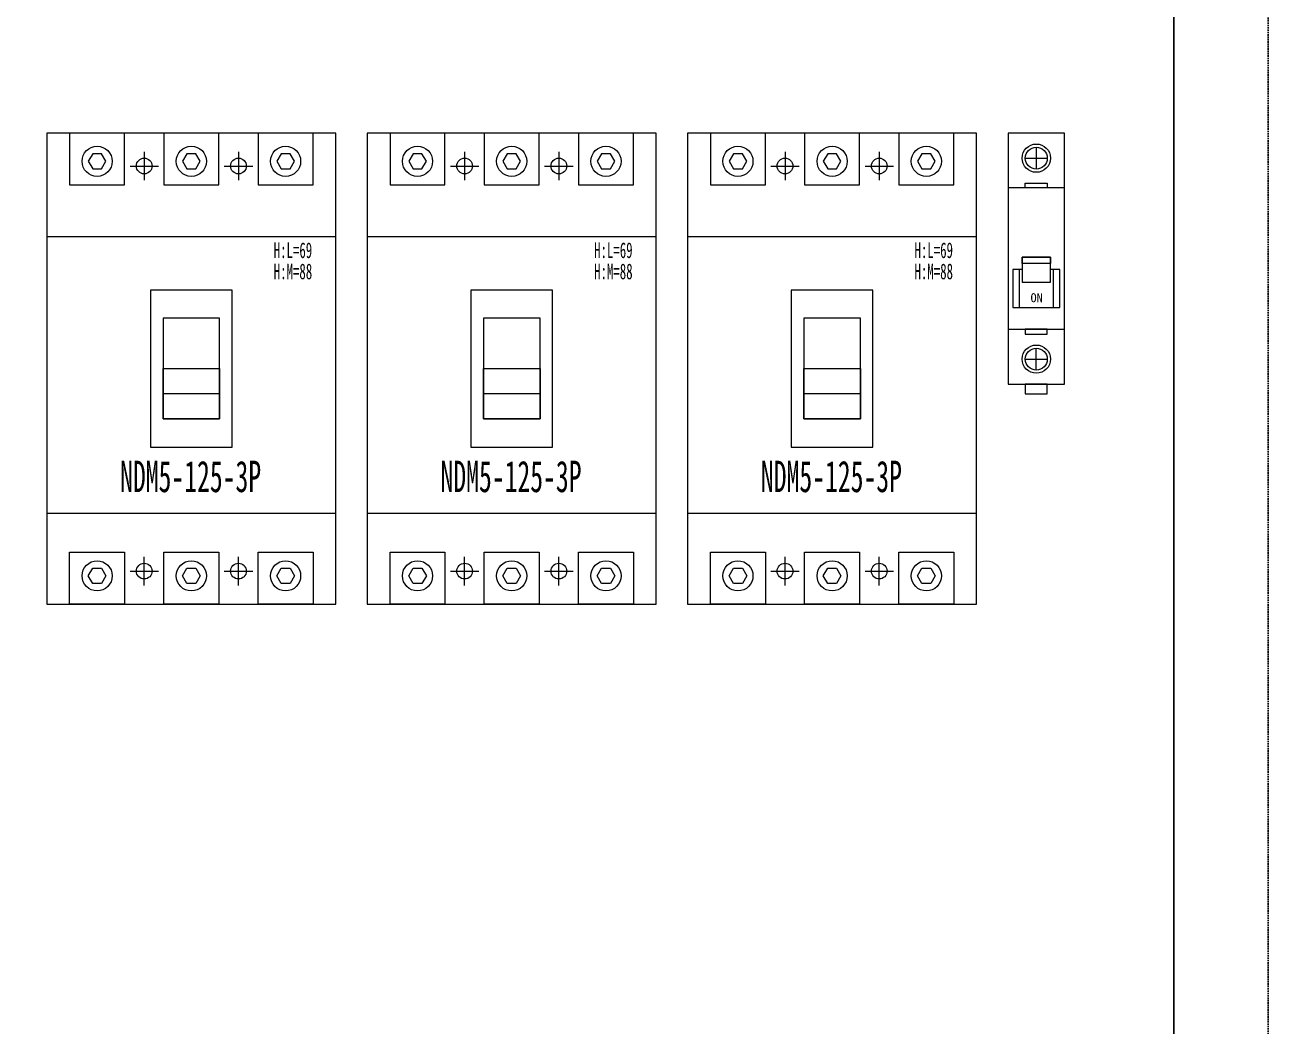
# Model space of a CAD drawing. Extents: x 337058 to 337758, y 303860 to 305060.
# Drawn here: x 337361.9 to 337757.7, y 304283.8 to 304602.7 of the extents above; entities that cross this region are included whole.
import ezdxf

# ---------------------------------------------------------------- set-up
doc = ezdxf.new("R2010")
doc.units = 0
doc.header["$MEASUREMENT"] = 0
doc.linetypes.add('DASHED', pattern=[0.75, 0.5, -0.25])
doc.layers.add('布置图', color=30, linetype='Continuous')
doc.layers.add('细线', color=7, linetype='Continuous', lineweight=0)
doc.styles.add('宋', font='', dxfattribs={"width": 0.7})
doc.styles.add('正常', font='')
doc.styles.get('宋').set_extended_font_data('SimSun')
doc.styles.get('正常').set_extended_font_data('FangSong_GB2312')

# ---------------------------------------------------------------- blocks, each defined once
blk = doc.blocks.new('Manufacturer光辉PartName塑壳断路器Series125ShellFrameLimitingCurrentRemarkPartTypeMinCurrent1MaxCurrent125Poles3PMinPower0MaxPower0LibType2DelFlgfalseUpdateDate')
at = {"layer": '细线'}
for p, q in [((-15, 69.03), (-15, 59.97)), ((15, 69.03), (15, 59.97)), ((-19.53, 64.5), (-10.47, 64.5)), ((10.47, 64.5), (19.53, 64.5)), ((-15, -69.03), (-15, -59.97)), ((15, -69.03), (15, -59.97)), ((-19.53, -64.5), (-10.47, -64.5)), ((10.47, -64.5), (19.53, -64.5))]:
    blk.add_line(p, q, dxfattribs=at)
for points in [[(-46, -75), (46, -75), (46, 75), (-46, 75)], [(-38.75, 58.5), (-21.25, 58.5), (-21.25, 75), (-38.75, 75)], [(-8.75, 58.5), (8.75, 58.5), (8.75, 75), (-8.75, 75)], [(21.25, 58.5), (38.75, 58.5), (38.75, 75), (21.25, 75)], [(-46, -46), (46, -46), (46, 42), (-46, 42)], [(-13, -25), (13, -25), (13, 25), (-13, 25)], [(-9, -16), (9, -16), (9, 16), (-9, 16)], [(-9, 0), (9, 0), (9, -16), (-9, -16)], [(-9, 0), (9, 0), (9, -8), (-9, -8)], [(-38.75, -58.5), (-21.25, -58.5), (-21.25, -75), (-38.75, -75)], [(-8.75, -58.5), (8.75, -58.5), (8.75, -75), (-8.75, -75)], [(21.25, -58.5), (38.75, -58.5), (38.75, -75), (21.25, -75)]]:
    blk.add_lwpolyline(points, close=True, dxfattribs=at)
at = {"layer": '细线', "color": 7}
for points in [[(-27.19, 66), (-28.59, 68.43), (-31.41, 68.43), (-32.81, 66), (-31.41, 63.57), (-28.59, 63.57)], [(2.81, 66), (1.41, 68.43), (-1.41, 68.43), (-2.81, 66), (-1.41, 63.57), (1.41, 63.57)], [(32.81, 66), (31.41, 68.43), (28.59, 68.43), (27.19, 66), (28.59, 63.57), (31.41, 63.57)], [(-27.19, -66), (-28.59, -68.43), (-31.41, -68.43), (-32.81, -66), (-31.41, -63.57), (-28.59, -63.57)], [(2.81, -66), (1.41, -68.43), (-1.41, -68.43), (-2.81, -66), (-1.41, -63.57), (1.41, -63.57)], [(32.81, -66), (31.41, -68.43), (28.59, -68.43), (27.19, -66), (28.59, -63.57), (31.41, -63.57)]]:
    blk.add_lwpolyline(points, close=True, dxfattribs=at)
for centre in [(-30, 66), (0, 66), (30, 66), (-30, -66), (0, -66), (30, -66)]:
    blk.add_circle(centre, 4.8, dxfattribs=at)
at = {"layer": '细线'}
for centre in [(-15, 64.5), (15, 64.5), (-15, -64.5), (15, -64.5)]:
    blk.add_circle(centre, 2.5, dxfattribs=at)
at = {"layer": '细线', "color": 7, "attachment_point": 1, "style": '宋'}
for s, insert, char_height, width in [('\\pxql;{\\fFangSong_GB2312|b0|i0|c134|p49;\\W0.6;H:L=69}', (26.23, 40.19), 5, 16.7991), ('\\pxql;{\\fFangSong_GB2312|b0|i0|c134|p49;\\W0.6;H:M=88}', (26.23, 33.45), 5, 16.7991), ('\\pxql;{\\fFangSong_GB2312|b0|i0|c134|p49;\\W0.6;NDM5-125-3P}', (-22.68, -29.34), 10, 49.2649)]:
    blk.add_mtext(s, dxfattribs=dict(at, insert=insert, char_height=char_height, width=width))
blk = doc.blocks.new('Manufacturer光辉PartName微型断路器Series1PShellFrameLimitingCurrentRemarkPartTypeMinCurrent1MaxCurrent63Poles3PMinPower0MaxPower0LibType2DelFlgfalseUpdateDate')
at = {"layer": '细线'}
for p, q in [((0, 37), (0, 30)), ((-3.5, 33.5), (3.5, 33.5)), ((0, -34), (0, -27)), ((-3.5, -30.5), (3.5, -30.5))]:
    blk.add_line(p, q, dxfattribs=at)
for points in [[(-9, -38.5), (9, -38.5), (9, 41.5), (-9, 41.5)], [(-9, -21), (9, -21), (9, 24), (-9, 24)], [(-3.5, 25.5), (3.5, 25.5), (3.5, 24), (-3.5, 24)], [(-4.5, -6), (4.5, -6), (4.5, 2), (-4.5, 2)], [(-4.5, 2), (4.5, 2), (4.5, 0), (-4.5, 0)], [(-3.5, -22.5), (3.5, -22.5), (3.5, -21), (-3.5, -21)], [(-3.5, -41.5), (3.5, -41.5), (3.5, -38.5), (-3.5, -38.5)]]:
    blk.add_lwpolyline(points, close=True, dxfattribs=at)
for points in [[(-4.5, -2), (-7.5, -2), (-7.5, -14), (7.5, -14), (7.5, -2), (4.5, -2)], [(-4.5, -2), (-5.5, -2), (-5.5, -14), (5.5, -14), (5.5, -2), (4.5, -2)]]:
    blk.add_lwpolyline(points, dxfattribs=at)
for centre, radius in [((0, 33.5), 4.5), ((0, 33.5), 3.5), ((0, -30.5), 4.5), ((0, -30.5), 3.5)]:
    blk.add_circle(centre, radius, dxfattribs=at)
at = {"layer": '细线', "color": 2, "lineweight": 15, "style": '正常'}
blk.add_text('ON', height=2.851, dxfattribs=at).set_placement((-1.83, -12.36))

msp = doc.modelspace()

# ---------------------------------------------------------------- linework, layer by layer
at = {"color": 2, "elevation": 0}
msp.add_lwpolyline([(337087.66, 305010.23), (337727.66, 305010.23), (337727.66, 303910.23), (337087.66, 303910.23)], close=True, dxfattribs=at)
at = {"layer": '布置图', "linetype": 'DASHED', "elevation": 0}
msp.add_lwpolyline([(337057.66, 305060.23), (337757.66, 305060.23), (337757.66, 303860.23), (337057.66, 303860.23)], close=True, dxfattribs=at)

# ---------------------------------------------------------------- block references
for name, p in [('Manufacturer光辉PartName塑壳断路器Series125ShellFrameLimitingCurrentRemarkPartTypeMinCurrent1MaxCurrent125Poles3PMinPower0MaxPower0LibType2DelFlgfalseUpdateDate', (337414.86, 304493.23)), ('Manufacturer光辉PartName塑壳断路器Series125ShellFrameLimitingCurrentRemarkPartTypeMinCurrent1MaxCurrent125Poles3PMinPower0MaxPower0LibType2DelFlgfalseUpdateDate', (337516.86, 304493.23)), ('Manufacturer光辉PartName塑壳断路器Series125ShellFrameLimitingCurrentRemarkPartTypeMinCurrent1MaxCurrent125Poles3PMinPower0MaxPower0LibType2DelFlgfalseUpdateDate', (337618.86, 304493.23)), ('Manufacturer光辉PartName微型断路器Series1PShellFrameLimitingCurrentRemarkPartTypeMinCurrent1MaxCurrent63Poles3PMinPower0MaxPower0LibType2DelFlgfalseUpdateDate', (337683.86, 304526.73))]:
    msp.add_blockref(name, p)

doc.saveas('drawing.dxf')
